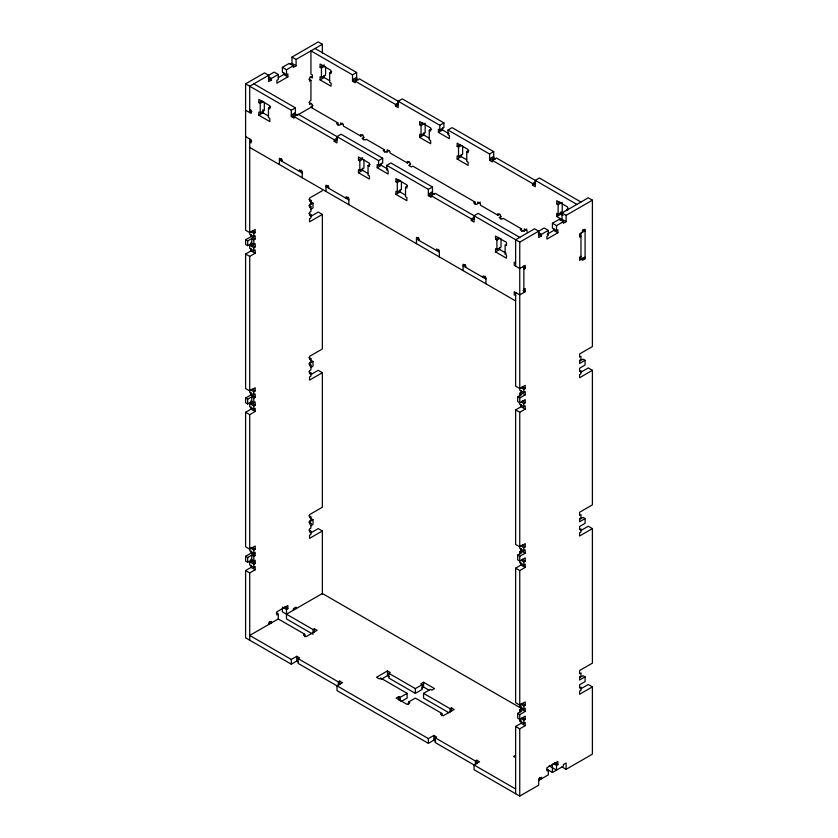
<?xml version="1.0" encoding="UTF-8"?>
<svg xmlns="http://www.w3.org/2000/svg" width="838" height="838" viewBox="0 0 838 838"><rect width="100%" height="100%" fill="white"/><g stroke="black" fill="none" stroke-linecap="round" stroke-linejoin="round"><path stroke-width="1.26" d="M250.74 231.634L253.83 233.414L255.192 232.629L255.192 229.465L249.714 232.629L245.597 230.251L245.597 83.842L264.567 72.896L268.673 75.273L268.673 81.6L271.418 80.019L271.418 78.437L278.268 74.477L278.268 79.495L276.896 80.28L276.896 83.182L287.863 76.855L287.863 73.954L286.491 74.739L282.385 72.372L282.385 67.354L289.236 63.395L293.352 65.773L293.352 67.354L296.086 65.773L296.086 59.446L322.368 44.278L322.368 53.423M296.086 65.773L291.98 63.395L291.98 57.068L318.251 41.9L322.368 44.278M290.147 64.453L291.98 63.395M282.385 67.354L286.491 69.732L293.352 65.773M278.268 77.641L283.757 74.477L287.863 76.855M264.337 102.173L264.337 110.49L260.22 112.858L258.848 112.072L258.848 115.235L269.815 121.562L269.815 118.399L268.443 117.613L268.443 108.112L269.815 108.909L269.815 105.735L258.848 99.408L258.848 102.571L261.938 100.79M325.563 66.831L325.563 75.137L321.446 77.515L320.074 76.719L320.074 79.882L331.041 86.22L331.041 83.056L329.669 82.26L329.669 72.759L331.041 73.555L331.041 70.392L320.074 64.055L320.074 67.229L324.191 64.851M258.848 102.571L260.22 103.367L263.31 101.587M320.074 67.229L321.446 68.014L324.536 66.233M251.903 111.328L249.714 112.596L249.714 86.22L274.162 72.11L278.268 74.477M312.312 76.457L309.568 78.039L309.568 81.202L310.94 80.417L310.94 100.466L309.568 101.251L309.568 104.425L311.401 103.367M268.443 108.112L270.506 106.929M329.669 72.759L331.733 71.576M258.848 115.235L262.964 112.858L268.443 116.032M320.074 79.882L324.191 77.515L329.669 80.678M291.289 110.218L295.405 107.851L295.405 114.178L291.289 116.555L291.289 110.218L245.597 83.842M352.515 74.875L356.632 72.497L356.632 78.835L352.515 81.202L352.515 74.875L310.94 50.867L310.94 74.079L312.312 74.875L312.312 78.039L310.123 76.771M291.289 114.974L295.405 112.596M352.515 79.62L356.632 77.253M251.767 140.952L249.714 142.146L251.086 142.931L251.086 139.768L245.597 136.604M291.289 116.555L294.033 118.137L294.033 116.555L298.15 114.178L378.567 160.613L382.673 158.235L382.673 162.981L378.567 165.358L377.194 164.562L377.194 167.726L388.162 174.063L388.162 170.9L386.789 170.104L386.789 165.358L390.896 162.981L432.481 186.989L432.481 193.316L428.365 195.694L428.365 189.367L386.789 165.358M312.993 105.609L310.94 106.793L312.312 107.589L312.312 104.425L309.023 102.519M352.515 81.202L355.26 82.784L355.26 81.202L359.376 78.835L439.793 125.26L443.899 122.882L443.899 127.638L439.793 130.005L438.421 129.22L438.421 132.383L449.388 138.71L449.388 135.547L448.016 134.761L448.016 130.005L452.122 127.638L493.708 151.636L493.708 157.973L489.591 160.341L489.591 154.014L448.016 130.005M297.542 115.057L310.94 107.327L337.903 122.882L337.903 125.26M337.903 122.882L336.53 123.678L339.264 125.26L342.7 123.28M281.61 158.55L279.41 159.817L302.256 173.005M294.033 116.555L334.247 139.768L337.326 137.987M355.26 81.202L395.473 104.415L398.553 102.634M334.247 139.768L334.247 141.35L337.326 139.569M395.473 104.415L395.473 106.007L398.553 104.226M301.575 170.24L299.522 171.423L299.522 169.842L302.256 171.423L302.256 177.761M340.637 124.464L340.637 122.882L343.381 124.464L343.381 126.056L360.749 136.081L362.802 134.887M364.069 137.317L362.11 138.448L364.855 140.03L366.227 139.244L384.506 149.793L384.506 152.17M363.943 159.681L363.943 167.998L359.827 170.365L358.454 169.58L358.454 172.743L369.422 179.07L369.422 175.907L368.05 175.121L368.05 165.62L369.422 166.416L369.422 163.242L358.454 156.916L358.454 160.079L362.571 157.712M425.17 123.144L425.17 132.645L421.053 135.023L419.681 134.227L419.681 137.39L430.648 143.727L430.648 140.564L429.276 139.768L429.276 130.267L430.648 131.063L430.648 127.9L419.681 121.562L419.681 124.736L422.771 122.956M358.454 160.079L359.827 160.875L362.917 159.094M419.681 124.736L421.053 125.522L424.143 123.741M384.506 149.793L383.134 150.589L385.878 152.17L388.811 150.473M328.213 185.46L326.013 186.727L348.859 199.915M322.368 190.687L309.568 198.072L309.568 201.235L310.94 200.439L310.94 203.613L309.568 204.399L309.568 207.562L310.94 206.777L310.94 211.522L309.568 212.318L309.568 215.481L310.94 214.685L310.94 217.859L309.568 218.645L309.568 221.808L322.368 214.423L322.368 348.964L309.568 356.349L309.568 359.512L310.94 358.727L310.94 361.89L309.568 362.676L309.568 365.85L310.94 365.054L310.94 369.799L309.568 370.595L309.568 373.758L310.94 372.973L310.94 376.136L309.568 376.922L309.568 380.096L322.368 372.701L322.368 507.241L309.568 514.626L309.568 517.79L310.94 517.004L310.94 520.168L309.568 520.964L309.568 524.127L310.94 523.331L310.94 528.087L309.568 528.872L309.568 532.036L310.94 531.25L310.94 534.414L309.568 535.21L309.568 538.373L322.368 530.988L322.368 594.372M368.05 165.62L370.113 164.437M429.276 130.267L431.34 129.083M358.454 172.743L362.571 170.365L368.05 173.539M419.681 137.39L423.798 135.023L429.276 138.186M250.74 389.921L253.83 391.702L255.192 390.906L255.192 387.743L249.714 390.906L245.597 388.528L245.597 253.998L249.714 256.365L255.192 253.202L255.192 250.038L253.83 250.824L249.714 248.457L249.714 245.293L253.83 247.66L255.192 246.875L255.192 243.701L253.83 244.497L251.767 243.313L247.66 245.681L245.597 244.497L245.597 239.752L251.086 236.588L255.192 238.956L255.192 235.792L253.83 236.588L249.714 234.211L249.714 138.982M245.597 239.752L247.66 240.935L251.767 238.558L253.83 239.752L255.192 238.956M310.94 209.144L312.993 207.96L312.993 203.215L308.887 205.582L310.94 206.777M377.194 167.726L381.3 165.358L387.889 169.15M438.421 132.383L442.527 130.005L449.116 133.808M249.714 245.293L251.086 244.497L255.192 246.875M245.597 253.998L251.086 250.824L255.192 253.202M310.94 216.267L318.251 212.056L322.368 214.423M348.179 197.139L346.125 198.334L346.125 196.752L348.859 198.334L348.859 204.661M387.24 152.327L387.24 149.793L389.984 151.374L389.984 152.956L407.352 162.981L409.405 161.797M410.683 164.227L408.724 165.358L411.458 166.94L412.83 166.144L474.968 202.021L474.968 204.399M401.412 181.312L401.412 189.629L397.296 191.996L395.924 191.211L395.924 194.374L406.891 200.701L406.891 197.538L405.519 196.752L405.519 187.251L406.891 188.047L406.891 184.873L395.924 178.546L395.924 181.71L399.014 179.929M462.639 145.969L462.639 154.276L458.522 156.654L457.15 155.858L457.15 159.021L468.117 165.358L468.117 162.195L466.745 161.399L466.745 151.898L468.117 152.694L468.117 149.531L457.15 143.193L457.15 146.367L460.24 144.586M395.924 181.71L397.296 182.506L400.386 180.725M457.15 146.367L458.522 147.153L461.602 145.372M405.519 187.251L407.582 186.067M466.745 151.898L468.809 150.714M395.924 194.374L400.04 191.996L405.519 195.17M457.15 159.021L461.267 156.654L466.745 159.817M428.365 189.367L432.481 186.989M489.591 154.014L493.708 151.636M428.365 194.112L432.481 191.734M489.591 158.759L493.708 156.392M428.365 195.694L431.109 197.276L431.109 195.694L435.215 193.316L519.749 242.119L544.197 228.009L548.303 230.387L548.303 235.394L546.931 236.19L546.931 239.092L557.899 232.755L557.899 229.853L556.526 230.649L552.42 228.271L552.42 223.264L559.271 219.305L563.387 221.672L563.387 223.264L566.121 221.672L566.121 215.345L592.403 200.177L592.403 346.586L579.603 353.971L579.603 357.135L580.975 356.349L580.975 359.512L579.603 360.309L579.603 363.472L585.092 360.309L585.092 365.054L579.603 368.217L579.603 371.381L580.975 370.595L580.975 373.758L579.603 374.544L579.603 377.718L592.403 370.333L592.403 504.864L579.603 512.248L579.603 515.422L580.975 514.626L580.975 517.79L579.603 518.586L579.603 521.749L585.092 518.586L585.092 523.331L579.603 526.494L579.603 529.658L580.975 528.872L580.975 532.036L579.603 532.832L579.603 535.995L592.403 528.61L592.403 663.141L579.603 670.536L579.603 673.7L580.975 672.904L580.975 676.067L579.603 676.863L579.603 680.027L585.092 676.863L585.092 681.608L579.603 684.782L579.603 687.946L580.975 687.15L580.975 690.313L579.603 691.109L579.603 694.273L592.403 686.888L592.403 754.158L566.121 769.326L562.015 766.948M489.591 160.341L492.335 161.923L492.335 160.341L496.442 157.973L576.858 204.399M474.968 202.021L473.606 202.817L476.34 204.399L480.258 202.136M418.675 237.688L416.486 238.956L439.332 252.144M431.109 195.694L471.312 218.907L474.402 217.126M492.335 160.341L532.539 183.553L535.629 181.773M471.312 218.907L471.312 220.488L474.402 218.708M532.539 183.553L532.539 185.146L535.629 183.365M438.651 249.378L436.588 250.562L436.588 248.98L439.332 250.562L439.332 256.899M477.712 203.603L477.712 202.021L480.457 203.603L480.457 205.195L497.814 215.219L499.877 214.025M501.145 216.455L499.186 217.587L501.931 219.168L503.303 218.383L521.582 228.931L521.582 231.309M501.019 238.82L501.019 247.137L496.903 249.504L495.53 248.718L495.53 251.882L506.498 258.209L506.498 255.045L505.125 254.26L505.125 244.759L506.498 245.555L506.498 242.381L495.53 236.054L495.53 239.218L498.62 237.437M566.352 209.406L567.724 210.202L567.724 207.038L556.757 200.701L556.757 203.875L559.847 202.094M495.53 239.218L496.903 240.014L499.993 238.233M556.757 203.875L558.129 204.661L562.246 202.293M521.582 228.931L520.209 229.727L522.943 231.309L526.861 229.046M465.289 264.599L463.089 265.866L485.935 279.054M562.246 219.703L556.757 216.529L556.757 213.365L558.129 214.161L562.246 211.784L562.246 203.477M566.121 221.672L562.015 219.305L562.015 212.967L588.286 197.799L592.403 200.177M495.53 251.882L499.647 249.504L506.225 253.306M556.757 216.529L560.873 214.161L563.063 215.429M249.714 547.602L253.83 549.979L255.192 549.183L255.192 546.02L249.714 549.183L245.597 546.816L245.597 412.275L249.714 414.653L255.192 411.479L255.192 408.316L253.83 409.112L249.714 406.734L249.714 403.57L253.83 405.938L255.192 405.152L255.192 401.989L253.83 402.774L251.767 401.591L247.66 403.968L245.597 402.774L245.597 398.029L251.086 394.866L255.192 397.233L255.192 394.07L253.83 394.866L249.714 392.488L249.714 256.365M245.597 398.029L247.66 399.213L251.767 396.845L253.83 398.029L255.192 397.233M310.94 367.432L312.993 366.237L312.993 361.492L308.887 363.87L310.94 365.054M560.182 220.363L562.015 219.305M538.373 232.555L541.453 234.336L548.303 230.387M552.42 223.264L556.526 225.632L563.387 221.672M249.714 403.57L251.086 402.774L255.192 405.152M541.453 234.336L541.453 235.918L538.708 237.5L538.708 231.173L534.602 228.795L515.632 239.752L515.632 266.128M547.214 234.179L553.792 230.387L557.899 232.755M245.597 412.275L251.086 409.112L255.192 411.479M310.94 374.555L318.251 370.333L322.368 372.701M485.254 276.278L483.201 277.472L483.201 275.891L485.935 277.472L485.935 283.799M523.865 269.291L525.227 268.506L525.227 265.332L519.749 268.506L514.27 265.332L514.27 262.168L515.632 262.964M580.975 236.316L579.603 237.112L579.603 233.949L585.092 230.775L582.892 229.507M523.865 289.34L525.227 288.555L525.227 291.718L519.749 294.882L514.27 291.718L514.27 294.882L515.632 295.667M580.975 256.365L579.603 257.161L579.603 260.325L585.092 257.161M582.347 232.356L582.347 230.775L585.092 229.193L585.092 258.743L582.347 260.325L582.347 258.743M520.775 387.544L523.865 389.324L525.227 388.528L525.227 385.365L519.749 388.528L515.632 386.15L515.632 292.504M519.749 396.835L519.749 393.273L521.121 392.488L525.227 394.866L525.227 391.692L523.865 392.488L519.749 390.11L519.749 242.119M521.802 402.376L523.865 403.57L525.227 402.774L525.227 399.611L519.749 402.774L517.695 401.591L517.695 396.835L521.802 394.468L519.749 393.273M579.948 360.895L583.028 359.114L585.092 360.309M298.6 662.093L296.778 661.035L291.289 664.199L245.597 637.823L245.597 570.552L249.714 572.93L255.192 569.767L255.192 566.593L253.83 567.389L249.714 565.011L249.714 561.848L253.83 564.225L255.192 563.429L255.192 560.266L253.83 561.062L251.767 559.868L247.66 562.246L245.597 561.062L245.597 556.306L251.086 553.143L255.192 555.521L255.192 552.347L253.83 553.143L249.714 550.765L249.714 414.653M517.695 396.835L519.749 398.029L525.227 394.866M245.597 556.306L247.66 557.5L251.767 555.123L253.83 556.306L255.192 555.521M310.94 525.709L312.993 524.525L312.993 519.769L308.887 522.147L310.94 523.331M249.714 561.848L251.086 561.062L255.192 563.429M520.775 545.821L523.865 547.602L525.227 546.805L525.227 543.642L519.749 546.805L515.632 544.438L515.632 409.897L521.121 406.734L525.227 409.101L525.227 405.938L523.865 406.734L519.749 404.356L519.749 398.029M580.975 372.177L588.286 367.955L592.403 370.333M245.597 570.552L251.086 567.389L255.192 569.767M310.94 532.832L318.251 528.61L322.368 530.988M515.632 409.897L519.749 412.275L525.227 409.101M515.632 788.977L435.215 742.552L435.215 737.796L436.588 737.011L433.854 735.429L428.365 738.592L298.15 663.413L298.15 658.658L299.522 657.872L296.778 656.29L291.289 659.454L249.714 635.445L278.268 618.957L278.268 614.212L276.896 615.008L276.896 611.834L287.863 605.507L287.863 608.671L286.491 609.467L282.385 607.089M286.491 614.212L322.368 593.503L521.519 708.487M304.77 636.639L304.77 634.261L303.398 635.057L306.142 636.639L317.11 630.302L314.365 628.72L312.993 629.516L282.385 611.834L282.385 608.273M519.749 553.928L519.749 551.561L521.121 550.765L525.227 553.143L525.227 549.979L523.865 550.765L519.749 548.387L519.749 412.275M521.802 560.664L523.865 561.848L525.227 561.051L525.227 557.888L519.749 561.051L517.695 559.868L517.695 555.123L521.802 552.745L519.749 551.561M579.948 519.172L583.028 517.392L585.092 518.586M517.695 555.123L519.749 556.306L525.227 553.143M520.775 704.098L523.865 705.879L525.227 705.093L525.227 701.919L519.749 705.093L515.632 702.715L515.632 568.174L521.121 565.011L525.227 567.389L525.227 564.225L523.865 565.011L519.749 562.633L519.749 556.306M580.975 530.454L588.286 526.233L592.403 528.61M515.632 568.174L519.749 570.552L525.227 567.389M298.15 658.658L338.353 681.881L339.725 681.085L342.47 682.666L336.981 685.83L336.981 690.585L428.365 743.337L433.854 740.174L435.676 741.232M448.969 712.761L423.567 698.096L423.567 693.351L430.418 689.391L431.79 690.187L434.534 688.606L423.567 682.268L420.823 683.85L422.195 684.646L422.195 689.391L415.344 693.351L388.842 678.047L388.842 673.302L390.215 672.516L387.47 670.924L376.503 677.261L379.247 678.843L380.62 678.047L407.121 693.351L407.121 698.096L401.245 701.49M380.965 679.44L387.47 675.679L389.303 676.737M407.121 693.351L400.271 697.31L398.898 696.514L396.154 698.096L407.121 704.433L409.866 702.852L408.494 702.055L408.494 704.433M388.842 673.302L415.344 688.606L422.195 684.646M421.744 688.071L423.567 687.024L429.056 690.187M408.494 702.055L415.344 698.096L441.846 713.4L441.846 715.778M441.846 713.4L440.474 714.196L443.218 715.778L454.186 709.44L451.441 707.859L450.069 708.655L423.567 693.351M519.749 570.552L519.749 706.675L521.121 705.879M519.749 712.216L519.749 709.838L521.121 709.042L525.227 711.42L525.227 708.257L523.865 709.042L519.749 706.675M521.802 718.941L523.865 720.125L525.227 719.339L525.227 716.165L519.749 719.339L517.695 718.145L517.695 713.4L521.802 711.022L519.749 709.838M579.948 677.46L583.028 675.679L585.092 676.863M517.695 713.4L519.749 714.584L525.227 711.42M519.749 714.584L519.749 720.921L521.121 720.125M515.632 793.722L515.632 726.452L521.121 723.288L525.227 725.666L525.227 722.503L523.865 723.288L519.749 720.921M580.975 688.731L588.286 684.51L592.403 686.888M515.632 726.452L519.749 728.83L525.227 725.666M435.215 737.796L475.429 761.019L476.801 760.223L479.546 761.805L474.057 764.968L474.057 769.724L519.749 796.1L538.708 785.154L538.708 778.816L541.453 777.235L541.453 778.816L539.4 777.633M514.951 755.604L513.579 756.4L515.412 757.458M553.447 763.586L556.526 765.366L557.899 764.581L557.899 761.407L546.931 767.744L546.931 770.908L548.303 770.112L548.303 774.867L538.698 780.408M546.9 769.305L552.42 772.489L563.387 766.162L563.387 764.581L566.121 762.989L566.121 769.326M315.057 48.499L356.632 72.497M443.899 122.882L402.324 98.884L398.207 101.251L398.207 107.589L395.473 106.007M580.975 202.021L539.4 178.023L535.283 180.39L535.283 186.727L532.539 185.146M356.632 78.835L358.454 79.882M493.708 157.973L495.53 159.021M291.98 57.068L296.086 59.446M562.015 212.967L566.121 215.345M308.887 79.222L310.94 80.417M583.028 257.549L585.092 258.743M268.338 76.656L271.418 78.437M268.338 78.238L271.418 80.019M538.373 234.137L541.453 235.918M253.83 83.842L295.405 107.851M382.673 158.235L341.097 134.227L336.981 136.604L336.981 142.931L334.247 141.35M519.749 237.374L478.173 213.365L474.057 215.743L474.057 222.07L471.312 220.488M295.405 114.178L297.228 115.235M432.481 193.316L434.304 194.374M249.714 109.432L251.086 110.228L251.086 113.392L245.597 110.228M523.174 267.312L525.227 268.506M523.174 290.524L525.227 291.718M249.714 147.415L515.632 300.947M308.887 199.255L310.94 200.439M310.94 202.031L312.993 203.215M308.887 213.501L310.94 214.685M252.112 230.848L255.192 232.629M522.147 386.747L525.227 388.528M522.147 400.993L525.227 402.774M308.887 357.533L310.94 358.727M310.94 360.309L312.993 361.492M308.887 371.779L310.94 372.973M252.112 389.125L255.192 390.906M522.147 545.025L525.227 546.805M522.147 559.271L525.227 561.051M308.887 515.82L310.94 517.004M310.94 518.586L312.993 519.769M308.887 530.056L310.94 531.25M252.112 547.403L255.192 549.183M522.147 703.312L525.227 705.093M522.147 717.558L525.227 719.339M284.784 606.89L287.863 608.671M554.819 762.8L557.899 764.581M549.11 765.827L556.526 770.112L556.526 765.366M276.215 613.028L278.268 614.212M312.993 634.261L286.491 618.957L286.491 609.467M278.268 618.957L304.77 634.261M269.365 621.733L271.418 622.917L271.418 621.335L268.673 622.917L268.673 624.499M580.975 233.153L580.975 259.529M560.873 212.045L560.873 214.161M558.129 204.661L558.129 214.161M556.526 225.632L556.526 230.649M553.792 228.449L553.792 230.387M552.42 764.183L552.42 772.489M527.06 232.095L527.06 230.513L524.316 228.931L524.316 231.466M523.865 266.128L523.865 292.504M523.865 389.324L523.865 392.488M523.865 403.57L523.865 406.734M523.865 547.602L523.865 550.765M523.865 561.848L523.865 565.011M523.865 705.879L523.865 709.042M523.865 720.125L523.865 723.288M521.121 390.372L521.121 392.488M521.121 404.618L521.121 406.734M521.121 548.66L521.121 550.765M521.121 562.906L521.121 565.011M521.121 706.937L521.121 709.042M521.121 721.183L521.121 723.288M519.749 728.83L519.749 796.1M500.558 219.011L500.558 215.219L497.814 213.627L497.814 215.219M499.647 247.399L499.647 249.504M496.903 240.014L496.903 249.504M476.801 760.223L476.801 763.785M475.429 761.019L475.429 764.581M465.834 267.448L465.834 265.866L463.089 264.284L463.089 270.611M461.267 154.538L461.267 156.654M458.522 147.153L458.522 156.654M451.441 707.859L451.441 711.42M450.069 708.655L450.069 712.216M442.527 127.9L442.527 130.005M439.793 125.26L439.793 130.005M433.854 735.429L433.854 740.174M428.365 738.592L428.365 743.337M423.798 132.907L423.798 135.023M423.567 682.268L423.567 687.024M421.053 125.522L421.053 135.023M419.23 240.537L419.23 238.956L416.486 237.374L416.486 243.701M415.344 688.606L415.344 693.351M410.086 164.562L410.086 162.981L407.352 161.399L407.352 162.981M400.271 697.31L400.271 700.872M400.04 189.891L400.04 191.996M398.898 696.514L398.898 700.076M397.296 182.506L397.296 191.996M387.47 670.924L387.47 675.679M381.3 163.242L381.3 165.358M378.567 160.613L378.567 165.358M363.483 139.873L363.483 136.081L360.749 134.489L360.749 136.081M362.571 168.26L362.571 170.365M359.827 160.875L359.827 170.365M339.725 681.085L339.725 684.646M338.353 681.881L338.353 685.442M328.758 188.309L328.758 186.727L326.013 185.146L326.013 191.473M324.191 75.399L324.191 77.515M321.446 68.014L321.446 77.515M314.365 628.72L314.365 632.281M312.993 629.516L312.993 633.078M296.778 656.29L296.778 661.035M296.086 608.671L296.086 607.089L293.352 608.671L293.352 610.253M291.289 659.454L291.289 664.199M286.491 69.732L286.491 74.739M283.757 72.539L283.757 74.477M282.155 161.399L282.155 159.817L279.41 158.235L279.41 164.562M262.964 109.694L262.964 112.858M260.22 103.367L260.22 112.858M253.83 233.414L253.83 236.588M253.83 239.752L253.83 244.497M253.83 247.66L253.83 250.824M253.83 391.702L253.83 394.866M253.83 398.029L253.83 402.774M253.83 405.938L253.83 409.112M253.83 549.979L253.83 553.143M253.83 556.306L253.83 561.062M253.83 564.225L253.83 567.389M251.767 238.558L251.767 243.313M251.767 396.845L251.767 401.591M251.767 555.123L251.767 559.868M251.086 234.472L251.086 236.588M251.086 242.392L251.086 244.497M251.086 248.718L251.086 250.824M251.086 392.75L251.086 394.866M251.086 400.669L251.086 402.774M251.086 406.996L251.086 409.112M251.086 551.037L251.086 553.143M251.086 558.946L251.086 561.062M251.086 565.273L251.086 567.389M249.714 572.93L249.714 640.201M247.66 240.935L247.66 245.681M247.66 399.213L247.66 403.968M247.66 557.5L247.66 562.246"/></g></svg>
